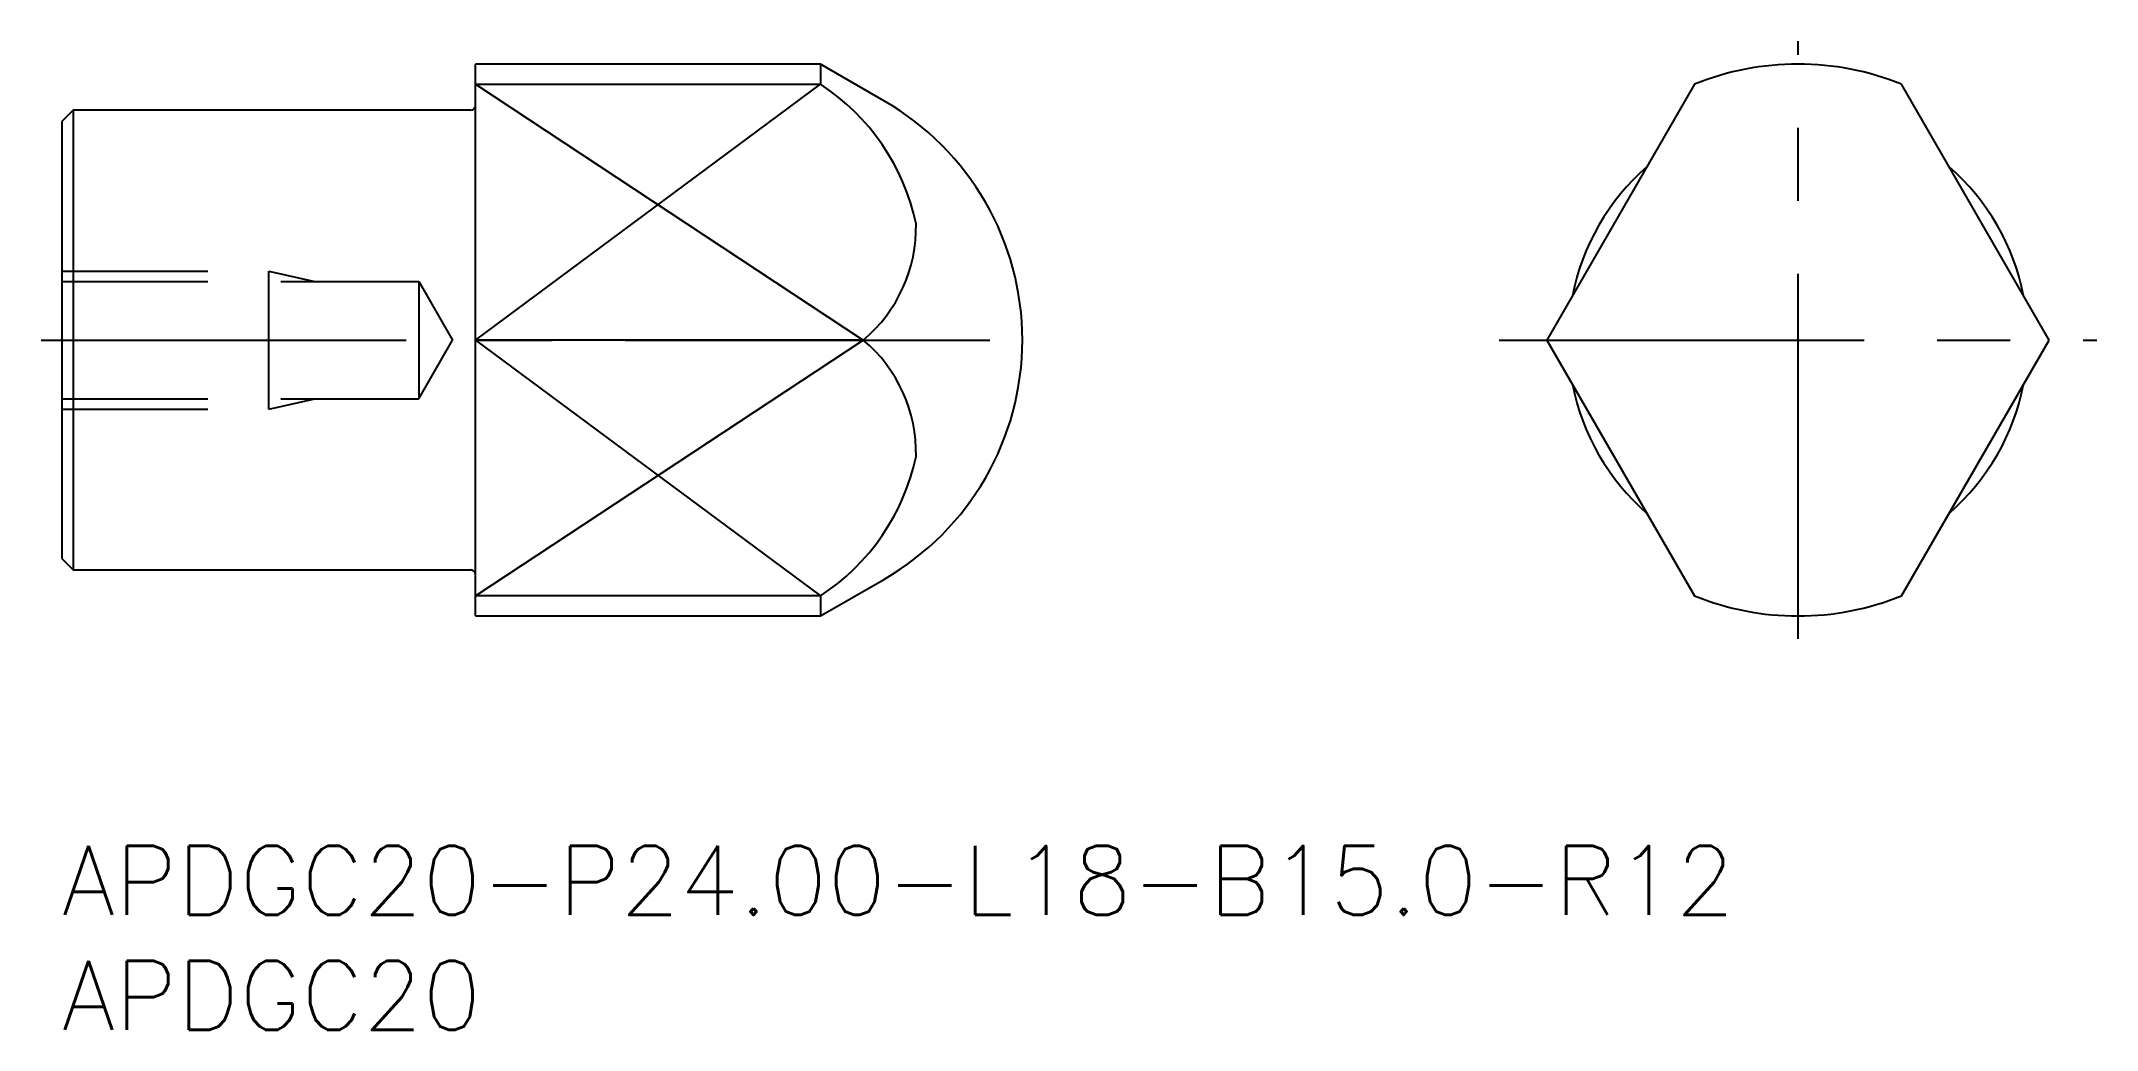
# Model space of a CAD drawing. Extents: x -0.9 to 88.5, y -8 to 35.
import ezdxf

# ---------------------------------------------------------------- set-up
doc = ezdxf.new("R2010")
doc.units = 0
doc.header["$LTSCALE"] = 0.5
doc.linetypes.add('CENTER', pattern=[50.8, 31.75, -6.35, 6.35, -6.35])
doc.linetypes.add('DASHED', pattern=[19.05, 12.7, -6.35])
for name, color, linetype in [('MSM_CENTER', 1, 'CENTER'), ('MSM_CONTINUOUS', 7, 'CONTINUOUS'), ('MSM_DASHED', 4, 'DASHED'), ('MSM_NARROW', 5, 'CONTINUOUS'), ('MSM_PART_NUMBER', 7, 'CONTINUOUS')]:
    doc.layers.add(name, color=color, linetype=linetype)
doc.styles.get("Standard").update_dxf_attribs({"font": 'txt.shx', "height": 1, "bigfont": 'bigfont.shx'})

# ---------------------------------------------------------------- blocks, each defined once
blk = doc.blocks.new('*U18')
at = {"layer": 'MSM_PART_NUMBER'}
blk.add_text('APDGC20-P24.00-L18-B15.0-R12', height=3, dxfattribs=at).set_placement((0, -3))
blk = doc.blocks.new('*U19')
at = {"layer": 'MSM_PART_NUMBER'}
blk.add_text('APDGC20', height=3, dxfattribs=at).set_placement((0, -8))

msp = doc.modelspace()

# ---------------------------------------------------------------- linework, layer by layer
at = {"layer": 'MSM_CENTER'}
for p, q in [((75.526, 9), (75.526, 35)), ((-0.9, 22), (42.984, 22)), ((62.526, 22), (88.526, 22))]:
    msp.add_line(p, q, dxfattribs=at)
at = {"layer": 'MSM_CONTINUOUS'}
for p, q in [((17.999, 10), (18, 34)), ((33, 34), (18, 34)), ((35.785, 32.392), (33, 34)), ((33, 34), (33, 33.124)), ((18, 33.124), (33, 33.124)), ((71.026, 33.124), (64.604, 22)), ((86.449, 22), (80.026, 33.124)), ((0.5, 32), (0, 31.5)), ((0, 31.5), (0, 12.5)), ((17.8, 32), (0.5, 32)), ((0.5, 32), (0.5, 12)), ((34.866, 22), (18, 22)), ((64.604, 22), (71.026, 10.876)), ((80.026, 10.876), (86.449, 22)), ((0, 12.5), (0.5, 12)), ((0.5, 12), (17.8, 12)), ((33, 10.876), (18, 10.876)), ((33, 10), (35.785, 11.608)), ((33, 10.876), (33, 10)), ((18, 10), (33, 10))]:
    msp.add_line(p, q, dxfattribs=at)
for centre, radius, start, end in [((75.526, 22), 12, 67.97569, 112.02431), ((27.752, 25.067), 9.615, 11.96728, 56.92245), ((17.8, 32.2), 0.2, 270, 0), ((29.785, 22), 12, 300, 60), ((75.526, 22), 10, 131.07189, 168.92811), ((75.526, 22), 10, 11.07189, 48.92811), ((30.746, 26.916), 6.414, 309.96432, 1.29641), ((30.746, 17.084), 6.414, 358.70359, 50.03568), ((75.526, 22), 10, 191.07189, 228.92811), ((75.526, 22), 10, 311.07189, 348.92811), ((27.752, 18.933), 9.615, 303.07755, 348.03272), ((17.8, 11.8), 0.2, 0, 90), ((75.526, 22), 12, 247.97569, 292.02431)]:
    msp.add_arc(centre, radius, start, end, dxfattribs=at)
at = {"layer": 'MSM_DASHED'}
for p, q in [((0, 25), (9, 25)), ((0, 24.55), (15.528, 24.55)), ((9, 19), (9, 25)), ((9, 25), (11, 24.55)), ((15.528, 24.55), (17, 22)), ((15.528, 24.55), (15.528, 19.45)), ((15.528, 19.45), (17, 22)), ((0, 19.45), (15.528, 19.45)), ((0, 19), (9, 19)), ((9, 19), (11, 19.45))]:
    msp.add_line(p, q, dxfattribs=at)
at = {"layer": 'MSM_NARROW'}
for p, q in [((18, 22), (33, 33.124)), ((18, 33.124), (34.866, 22)), ((18, 22), (33, 10.876)), ((18, 10.876), (34.866, 22))]:
    msp.add_line(p, q, dxfattribs=at)

# ---------------------------------------------------------------- block references
at = {"layer": 'MSM_CONTINUOUS'}
for name in ['*U18', '*U19']:
    msp.add_blockref(name, (0, 0), dxfattribs=at)

doc.saveas('drawing.dxf')
